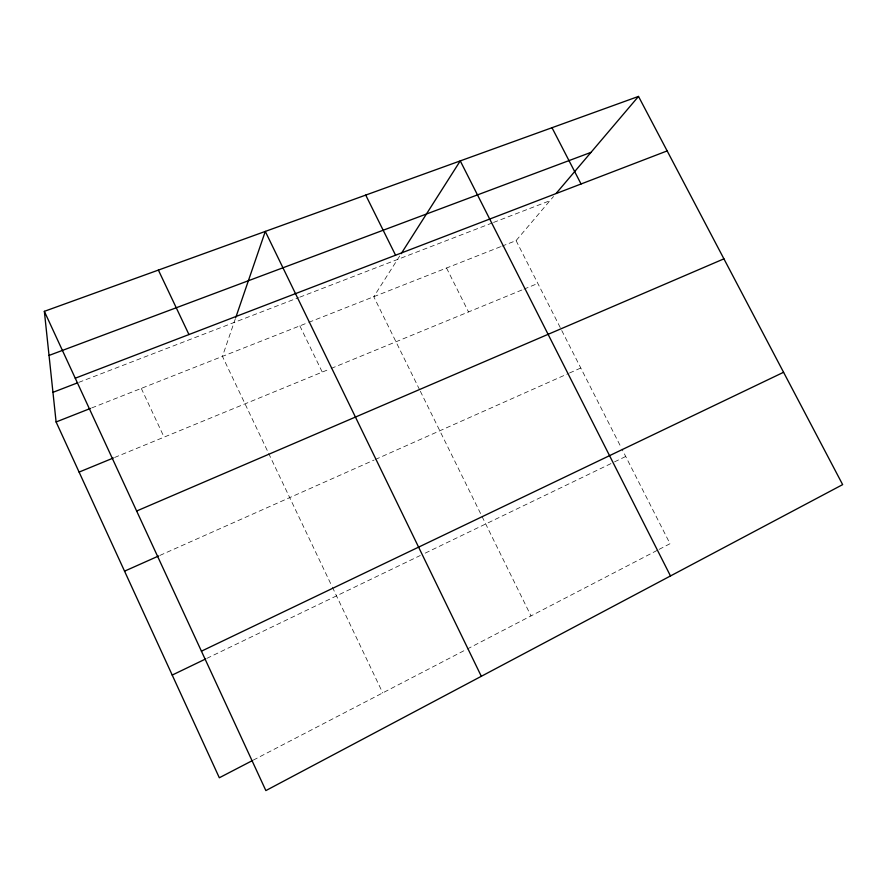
<?xml version="1.0" encoding="UTF-8"?>
<svg xmlns="http://www.w3.org/2000/svg" width="887" height="887" viewBox="0 0 887 887"><rect width="100%" height="100%" fill="white"/><g stroke="black" fill="none" stroke-linecap="round" stroke-linejoin="round"><path stroke-width="0.67" stroke-dasharray="4.43 3.33" d="M235.399 318.588L222.437 356.386L331.771 585.93M399.704 255.999L373.782 296.713L419.717 389.992M501.909 246.187L516.079 240.599L553.521 196.493M253.294 760.115L465.974 649.672M467.205 649.04L657.899 550.007M659.108 549.375L670.029 543.709L621.975 449.11M206.871 658.365L420.272 555.506M425.217 553.133L613.283 462.482M614.536 461.872L625.723 456.483M159.904 555.417L374.092 460.043M375.356 459.477L568.268 373.582M569.509 373.017L580.785 368.005M114.611 457.481L329.886 368.959M331.161 368.438L522.709 289.661M523.973 289.14L537.832 283.441M91.705 407.942L307.501 322.846M308.776 322.336L500.623 246.686M78.777 382.375L298.487 297.655M299.773 297.167L492.252 222.947M493.538 222.449L549.951 200.695M516.079 240.599L621.355 447.88M446.538 268.018L468.524 311.947M420.327 391.222L481.43 515.269M482.04 516.511L530.991 615.911M299.85 325.862L322.258 372.096M332.37 587.172L382.729 692.902M141.288 388.384L164.084 437.136"/><path stroke-width="1.33" d="M235.853 317.28L265.291 231.418L481.319 676.304M401.19 253.66L460.253 160.891L670.483 575.962M556.204 193.344L638.507 96.417L842.65 484.624L265.867 790.583L44.35 311.337L638.507 96.417M252.085 760.747L219.322 777.766L56.103 421.968L44.35 311.337M172.211 675.074L205.64 658.963M201.438 651.18L783.576 372.274M124.546 571.161L158.64 555.983M136.642 511.012L723.925 258.838M79.098 472.084L113.348 458.002M56.103 421.968L90.43 408.441M52.954 392.331L77.479 382.874M75.262 378.206L667.168 150.912M49.04 355.432L590.997 152.364M552.002 127.706L581.063 183.986M365.721 195.085L395.569 255.212M158.385 270.091L188.953 334.554"/></g></svg>
